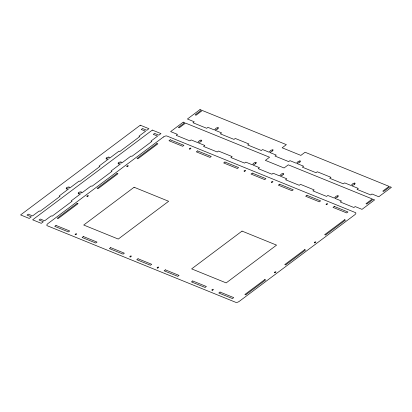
<?xml version="1.0" encoding="UTF-8"?>
<svg xmlns="http://www.w3.org/2000/svg" width="412" height="412" viewBox="0 0 412 412"><rect width="100%" height="100%" fill="white"/><g stroke="black" fill="none" stroke-linecap="round" stroke-linejoin="round"><path stroke-width="0.62" d="M140.296 125.197L20.6 214.925L29.231 218.432L31.333 216.856L27.017 215.105L28.279 214.158L32.594 215.914L39.207 210.954L40.072 211.305L60.023 196.349L59.158 195.999L68.505 188.995L67.64 188.645L67.012 189.113L66.147 188.763L66.775 188.294L66.203 188.057L67.46 187.115L68.037 187.347L68.665 186.878L69.53 187.228L68.902 187.697L69.762 188.047L79.109 181.043L79.969 181.393L99.92 166.443L99.06 166.088L108.402 159.083L107.537 158.733L106.909 159.207L106.044 158.857L106.677 158.383L106.1 158.151L107.362 157.204L107.934 157.441L108.567 156.967L109.427 157.317L108.799 157.791L109.664 158.141L119.006 151.137L119.871 151.487L139.822 136.532L138.957 136.181L145.57 131.222L141.254 129.466L142.516 128.523L146.832 130.28L148.933 128.704L140.296 125.197M152.332 130.084L32.636 219.812L41.267 223.319L43.368 221.744L39.047 219.993L40.309 219.045L44.625 220.801L51.242 215.842L52.103 216.192L72.054 201.236L71.194 200.886L80.536 193.882L79.67 193.532L79.042 194.006L78.177 193.655L78.81 193.182L78.234 192.95L79.495 192.002L80.067 192.239L80.7 191.765L81.561 192.116L80.932 192.589L81.797 192.94L91.14 185.936L92.005 186.286L111.956 171.33L111.091 170.98L120.438 163.976L119.573 163.621L118.944 164.094L118.079 163.744L118.707 163.27L118.136 163.039L119.392 162.091L119.969 162.328L120.598 161.854L121.463 162.204L120.834 162.678L121.695 163.028L131.042 156.024L131.902 156.375L151.853 141.419L150.993 141.069L157.605 136.109L153.29 134.358L154.546 133.411L158.867 135.167L160.963 133.591L152.332 130.084M163.41 137.011L47.91 223.592A2.781 1.257 -26.7 0 0 47.251 225.75L235.752 302.336A2.781 1.257 -26.7 0 0 239.29 301.342L354.789 214.765A2.781 1.257 -26.7 0 0 355.448 212.607L166.948 136.022A2.781 1.257 -26.7 0 0 163.41 137.011M183.232 122.153L170.635 131.598L177.469 134.379L176.207 135.321L189.875 140.873L191.137 139.931L197.539 142.531L199.629 140.466L200.062 140.641L200.902 140.013L201.762 140.363L200.922 140.992L201.355 141.167L200.093 142.114L199.666 141.939L198.404 142.882L204.805 145.482L203.549 146.43L217.217 151.982L218.478 151.039L232.147 156.591L230.885 157.533L244.558 163.09L245.815 162.143L252.221 164.748L254.307 162.683L254.74 162.858L255.579 162.23L256.444 162.58L255.605 163.209L256.032 163.384L253.081 165.099L259.488 167.699L258.226 168.642L271.894 174.199L273.156 173.251L279.557 175.852L281.648 173.792L282.081 173.967L282.92 173.334L283.78 173.684L282.941 174.317L283.374 174.492L282.112 175.435L281.684 175.26L280.423 176.207L286.824 178.808L285.567 179.75L299.236 185.302L300.497 184.36L314.165 189.911L312.904 190.859L326.577 196.411L327.834 195.468L334.24 198.069L336.326 196.004L336.758 196.179L337.598 195.551L338.463 195.901L337.624 196.529L338.051 196.704L336.795 197.652L336.362 197.477L335.1 198.419L341.507 201.02L340.245 201.968L353.913 207.519L355.175 206.577L362.009 209.353L374.611 199.908L373.169 199.32L366.871 204.043L366.005 203.693L372.309 198.97L288.276 164.831L284.074 167.978L265.369 160.381L269.566 157.23L185.534 123.09L179.235 127.813L178.37 127.463L184.669 122.74L183.232 122.153M200.021 109.566L187.424 119.011L194.258 121.792L192.996 122.735L206.669 128.286L207.926 127.344L214.333 129.945L216.418 127.88L216.851 128.055L217.69 127.426L218.556 127.777L217.716 128.405L218.144 128.585L216.887 129.528L216.455 129.353L215.193 130.295L221.599 132.896L220.338 133.843L234.006 139.395L235.267 138.453L248.936 144.004L247.679 144.952L261.347 150.504L262.609 149.561L269.01 152.162L271.096 150.097L271.529 150.272L272.368 149.644L273.233 149.994L272.394 150.622L272.826 150.797L269.875 152.512L276.277 155.113L275.015 156.055L288.688 161.612L289.945 160.665L296.352 163.265L298.437 161.205L298.87 161.38L299.709 160.747L300.575 161.102L299.735 161.731L300.163 161.906L298.906 162.848L298.473 162.673L297.212 163.621L303.618 166.221L302.357 167.164L316.025 172.721L317.286 171.773L330.954 177.33L329.698 178.272L343.366 183.824L344.628 182.882L351.029 185.482L353.115 183.417L353.548 183.592L354.387 182.964L355.252 183.314L354.413 183.943L354.845 184.118L353.584 185.065L353.151 184.89L351.894 185.833L358.296 188.433L357.034 189.381L370.707 194.933L371.964 193.99L378.798 196.766L391.4 187.321L389.963 186.734L383.66 191.456L382.799 191.106L389.098 186.384L305.065 152.244L300.863 155.391L282.158 147.795L286.361 144.643L202.323 110.504L196.024 115.226L195.159 114.876L201.463 110.153L200.021 109.566M77.178 203.317L57.227 218.272L58.092 218.623L78.038 203.672L77.178 203.317M117.075 173.411L97.124 188.366L97.989 188.717L117.94 173.761L117.075 173.411M156.977 143.5L137.026 158.455L137.886 158.805L157.837 143.85L156.977 143.5M56.006 225.426L54.75 226.368L68.418 231.925L69.68 230.977L56.006 225.426M170.244 139.792L168.987 140.734L182.655 146.286L183.917 145.343L170.244 139.792M134.111 187.249L83.713 225.029L118.249 239.063L168.647 201.283L134.111 187.249M83.348 236.534L82.086 237.477L95.759 243.029L97.016 242.086L83.348 236.534M197.585 150.895L196.323 151.843L209.996 157.394L211.253 156.452L197.585 150.895M110.689 247.638L109.427 248.585L123.095 254.137L124.357 253.195L110.689 247.638M224.926 162.004L223.665 162.951L237.333 168.503L238.594 167.56L224.926 162.004M138.025 258.746L136.769 259.694L150.437 265.246L151.698 264.303L138.025 258.746M252.262 173.112L251.006 174.055L264.674 179.611L265.936 178.664L252.262 173.112M165.367 269.855L164.105 270.797L177.778 276.354L179.035 275.407L165.367 269.855M279.604 184.221L278.342 185.163L292.015 190.72L293.272 189.772L279.604 184.221M242.035 231.096L191.632 268.876L226.167 282.905L276.565 245.125L242.035 231.096M192.708 280.963L191.446 281.906L205.114 287.458L206.376 286.515L192.708 280.963M306.945 195.329L305.683 196.272L319.352 201.823L320.613 200.881L306.945 195.329M220.044 292.067L218.787 293.014L232.456 298.566L233.717 297.624L220.044 292.067M334.281 206.433L333.025 207.38L346.693 212.932L347.955 211.989L334.281 206.433M264.813 279.552L244.862 294.508L245.727 294.858L265.678 279.903L264.813 279.552M304.71 249.641L284.764 264.597L285.624 264.947L305.575 249.991L304.71 249.641M344.612 219.735L324.661 234.685L325.526 235.036L345.472 220.085L344.612 219.735M189.793 149.087A0.834 0.376 -26.7 0 0 190.88 148.274A0.834 0.376 -26.7 0 0 189.69 148.418A0.834 0.376 -26.7 0 0 189.793 149.087M244.47 171.304A0.834 0.376 -26.7 0 0 245.562 170.486A0.834 0.376 -26.7 0 0 244.368 170.63A0.834 0.376 -26.7 0 0 244.47 171.304M127.154 166.602A0.834 0.376 -26.7 0 0 128.245 165.789A0.834 0.376 -26.7 0 0 127.05 165.933A0.834 0.376 -26.7 0 0 127.154 166.602M130.233 256.939A0.834 0.376 -26.7 0 0 131.325 256.12A0.834 0.376 -26.7 0 0 130.13 256.269A0.834 0.376 -26.7 0 0 130.233 256.939M75.55 234.727A0.834 0.376 -26.7 0 0 76.642 233.908A0.834 0.376 -26.7 0 0 75.453 234.052A0.834 0.376 -26.7 0 0 75.55 234.727M87.251 196.514A0.834 0.376 -26.7 0 0 88.343 195.695A0.834 0.376 -26.7 0 0 87.153 195.844A0.834 0.376 -26.7 0 0 87.251 196.514M212.252 290.259A0.834 0.376 -26.7 0 0 213.344 289.445A0.834 0.376 -26.7 0 0 212.149 289.59A0.834 0.376 -26.7 0 0 212.252 290.259M326.489 204.625A0.834 0.376 -26.7 0 0 327.581 203.806A0.834 0.376 -26.7 0 0 326.386 203.955A0.834 0.376 -26.7 0 0 326.489 204.625M271.812 182.413A0.834 0.376 -26.7 0 0 272.904 181.594A0.834 0.376 -26.7 0 0 271.709 181.738A0.834 0.376 -26.7 0 0 271.812 182.413M314.789 242.838A0.834 0.376 -26.7 0 0 315.88 242.019A0.834 0.376 -26.7 0 0 314.686 242.163A0.834 0.376 -26.7 0 0 314.789 242.838M274.892 272.744A0.834 0.376 -26.7 0 0 275.978 271.93A0.834 0.376 -26.7 0 0 274.789 272.075A0.834 0.376 -26.7 0 0 274.892 272.744M157.569 268.047A0.834 0.376 -26.7 0 0 158.661 267.228A0.834 0.376 -26.7 0 0 157.472 267.373A0.834 0.376 -26.7 0 0 157.569 268.047"/></g></svg>
